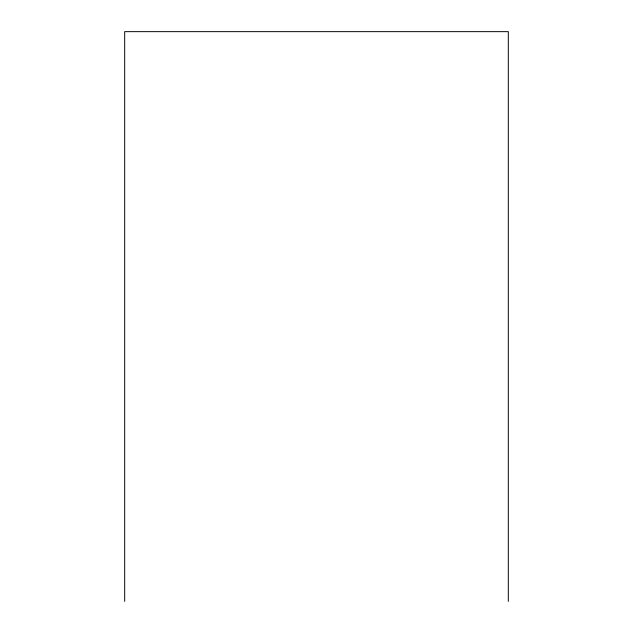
<?xml version="1.0" encoding="UTF-8"?>
<svg xmlns="http://www.w3.org/2000/svg" width="633" height="633" viewBox="0 0 633 633"><rect width="100%" height="100%" fill="white"/><g stroke="black" fill="none" stroke-linecap="round" stroke-linejoin="round"><path stroke-width="0.95" d="M508.315 601.35L508.315 31.65L124.685 31.65L124.685 601.35"/></g></svg>
